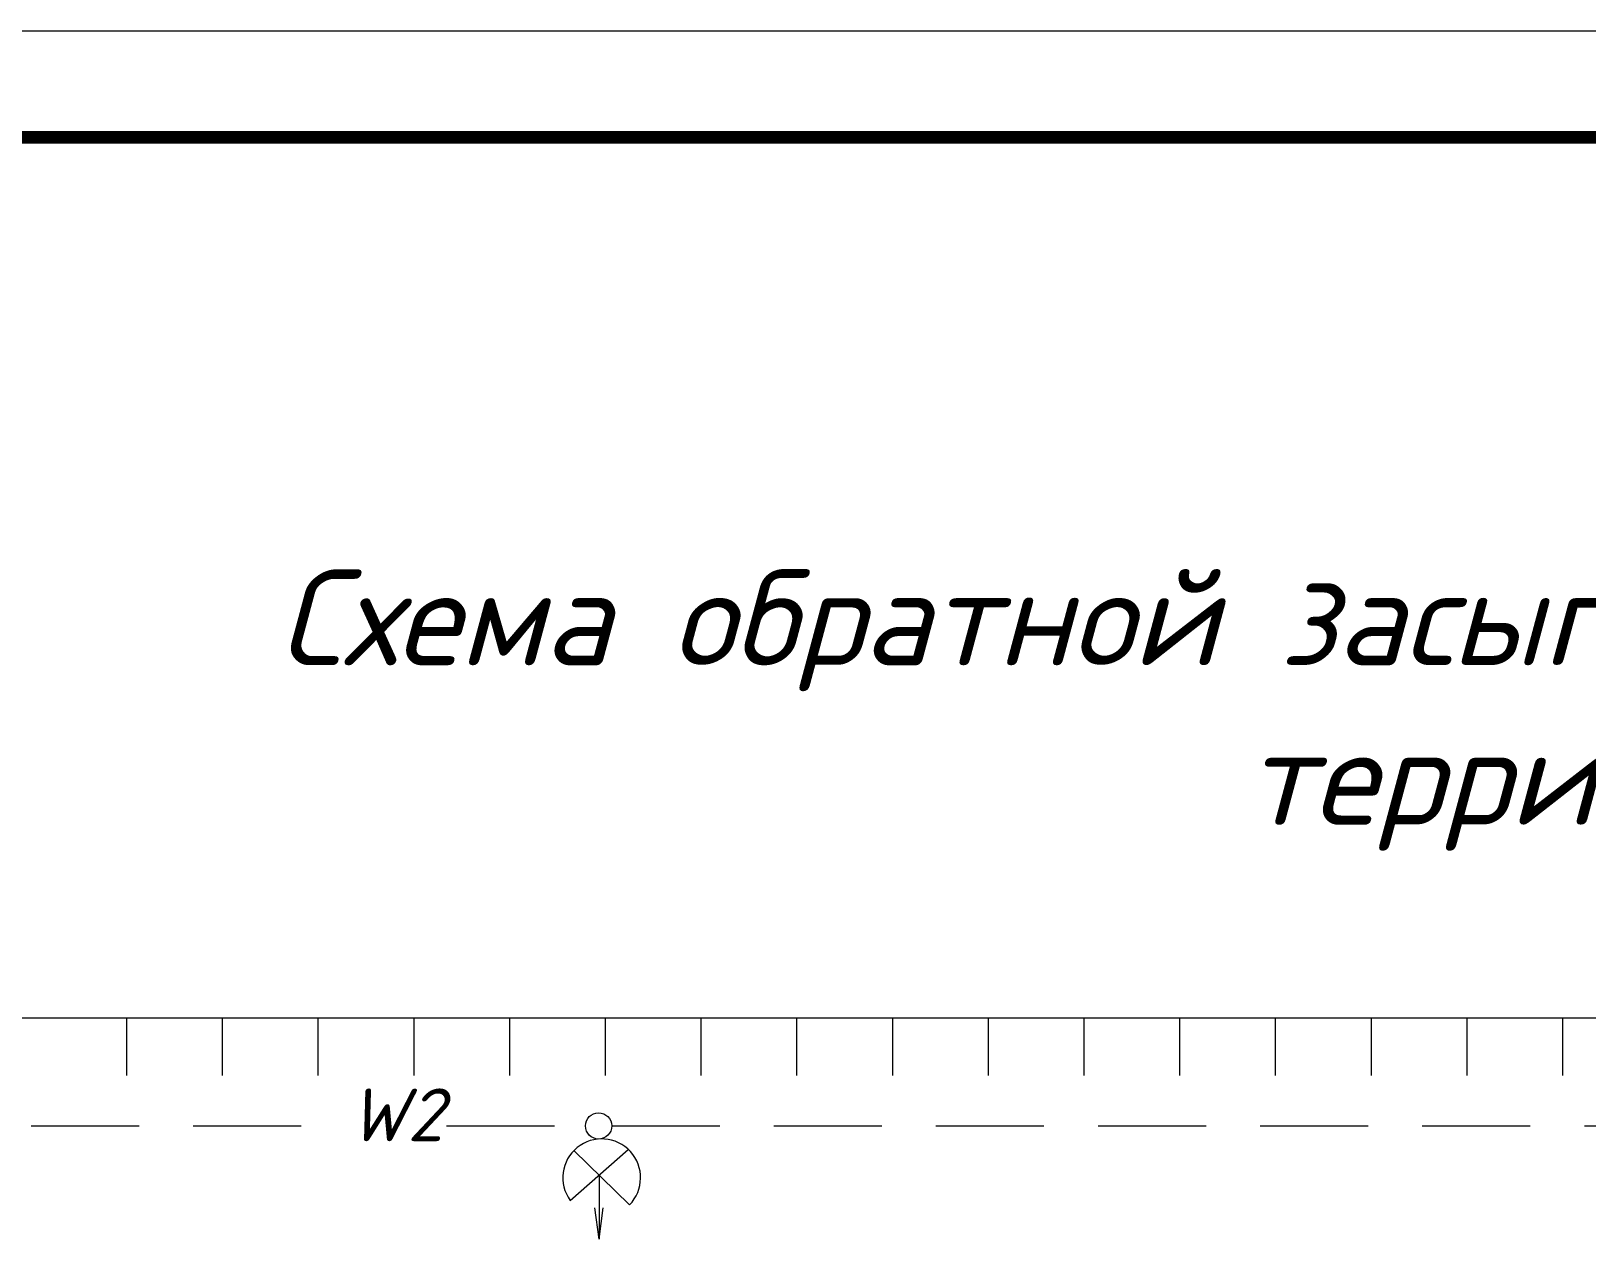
# Model space of a CAD drawing. Header units: millimetres. Extents: x 27137 to 30937, y -4667 to -569.
# Drawn here: x 28697.8 to 28770.9, y -2828.6 to -2771.2 of the extents above; entities that cross this region are included whole.
import ezdxf

# ---------------------------------------------------------------- set-up
doc = ezdxf.new("R2010")
doc.units = ezdxf.units.MM
doc.header["$LTSCALE"] = 0.4
doc.linetypes.add('штриховаяX2', pattern=[38.1, 25.4, -12.7])
doc.styles.add('Isocpeur', font='isocpeui.ttf', dxfattribs={"height": 2.5})

msp = doc.modelspace()

# ---------------------------------------------------------------- linework, layer by layer
at = {"lineweight": 15}
for p, q in [((28296.6694, -2817.5795), (28831.521, -2817.5795)), ((28702.3081, -2820.2795), (28702.3081, -2817.5795)), ((28706.8081, -2820.2795), (28706.8081, -2817.5795)), ((28711.3081, -2820.2795), (28711.3081, -2817.5795)), ((28715.8081, -2820.2795), (28715.8081, -2817.5795)), ((28720.3081, -2820.2795), (28720.3081, -2817.5795)), ((28724.8081, -2820.2795), (28724.8081, -2817.5795)), ((28729.3081, -2820.2795), (28729.3081, -2817.5795)), ((28733.8081, -2820.2795), (28733.8081, -2817.5795)), ((28733.8081, -2820.2795), (28733.8081, -2817.5795)), ((28733.8081, -2820.2795), (28733.8081, -2817.5795)), ((28738.3081, -2820.2795), (28738.3081, -2817.5795)), ((28738.3081, -2820.2795), (28738.3081, -2817.5795)), ((28742.8081, -2820.2795), (28742.8081, -2817.5795)), ((28747.3081, -2820.2795), (28747.3081, -2817.5795)), ((28751.8081, -2820.2795), (28751.8081, -2817.5795)), ((28756.3081, -2820.2795), (28756.3081, -2817.5795)), ((28760.8081, -2820.2795), (28760.8081, -2817.5795)), ((28765.3081, -2820.2795), (28765.3081, -2817.5795)), ((28769.8081, -2820.2795), (28769.8081, -2817.5795)), ((28769.8081, -2820.2795), (28769.8081, -2817.5795))]:
    msp.add_line(p, q, dxfattribs=at)
at = {"linetype": 'штриховаяX2', "lineweight": 15, "ltscale": 0.5}
for p, q in [((28697.8081, -2822.6473), (28711.3306, -2822.6473)), ((28717.3327, -2822.6473), (28723.8661, -2822.6473)), ((28725.0993, -2822.6473), (28774.4368, -2822.6473))]:
    msp.add_line(p, q, dxfattribs=at)
at = {"lineweight": 15, "ltscale": 0.5}
for p, q in [((28723.1454, -2826.1622), (28725.8795, -2823.7635)), ((28725.9368, -2826.3698), (28723.3195, -2823.8198)), ((28724.5021, -2824.9719), (28724.5021, -2827.983)), ((28724.5021, -2827.983), (28724.3079, -2826.513)), ((28724.5021, -2827.983), (28724.6935, -2826.5167))]:
    msp.add_line(p, q, dxfattribs=at)
at = {"color": 7, "lineweight": 15}
msp.add_lwpolyline([(28249.1837, -3365.1633), (29090.1837, -3365.1633), (29090.1837, -2771.1633), (28249.1837, -2771.1633)], close=True, dxfattribs=at)
at = {"lineweight": 15, "const_width": 0.6}
msp.add_lwpolyline([(28269.1837, -3360.1633), (29085.1837, -3360.1633), (29085.1837, -2776.1633), (28269.1837, -2776.1633)], close=True, dxfattribs=at)
msp.add_lwpolyline([(28269.1837, -2776.1633), (29085.1837, -2776.1633), (29085.1837, -3360.1633), (28269.1837, -3360.1633)], dxfattribs=at)
at = {"lineweight": 15, "ltscale": 0.5}
msp.add_circle((28724.4827, -2822.6565), 0.6167, dxfattribs=at)
msp.add_arc((28724.6282, -2825.0948), 1.8271, 315.74633, 215.748105, dxfattribs=at)

# ---------------------------------------------------------------- texts
at = {"lineweight": 15, "insert": (28771.7391, -2809.7151), "char_height": 4.5, "attachment_point": 8, "style": 'Isocpeur'}
msp.add_mtext_dynamic_manual_height_columns('Схема обратной засыпки и благоустройство территории', width=148.56988, gutter_width=12.5, heights=[0], dxfattribs=at)
at = {"linetype": 'штриховаяX2', "lineweight": 15, "insert": (28712.7147, -2820.8944), "char_height": 2.48181, "attachment_point": 1, "style": 'Isocpeur'}
msp.add_mtext_dynamic_manual_height_columns('W2', width=3.719358, gutter_width=12.5, heights=[0], dxfattribs=at)

doc.saveas('drawing.dxf')
